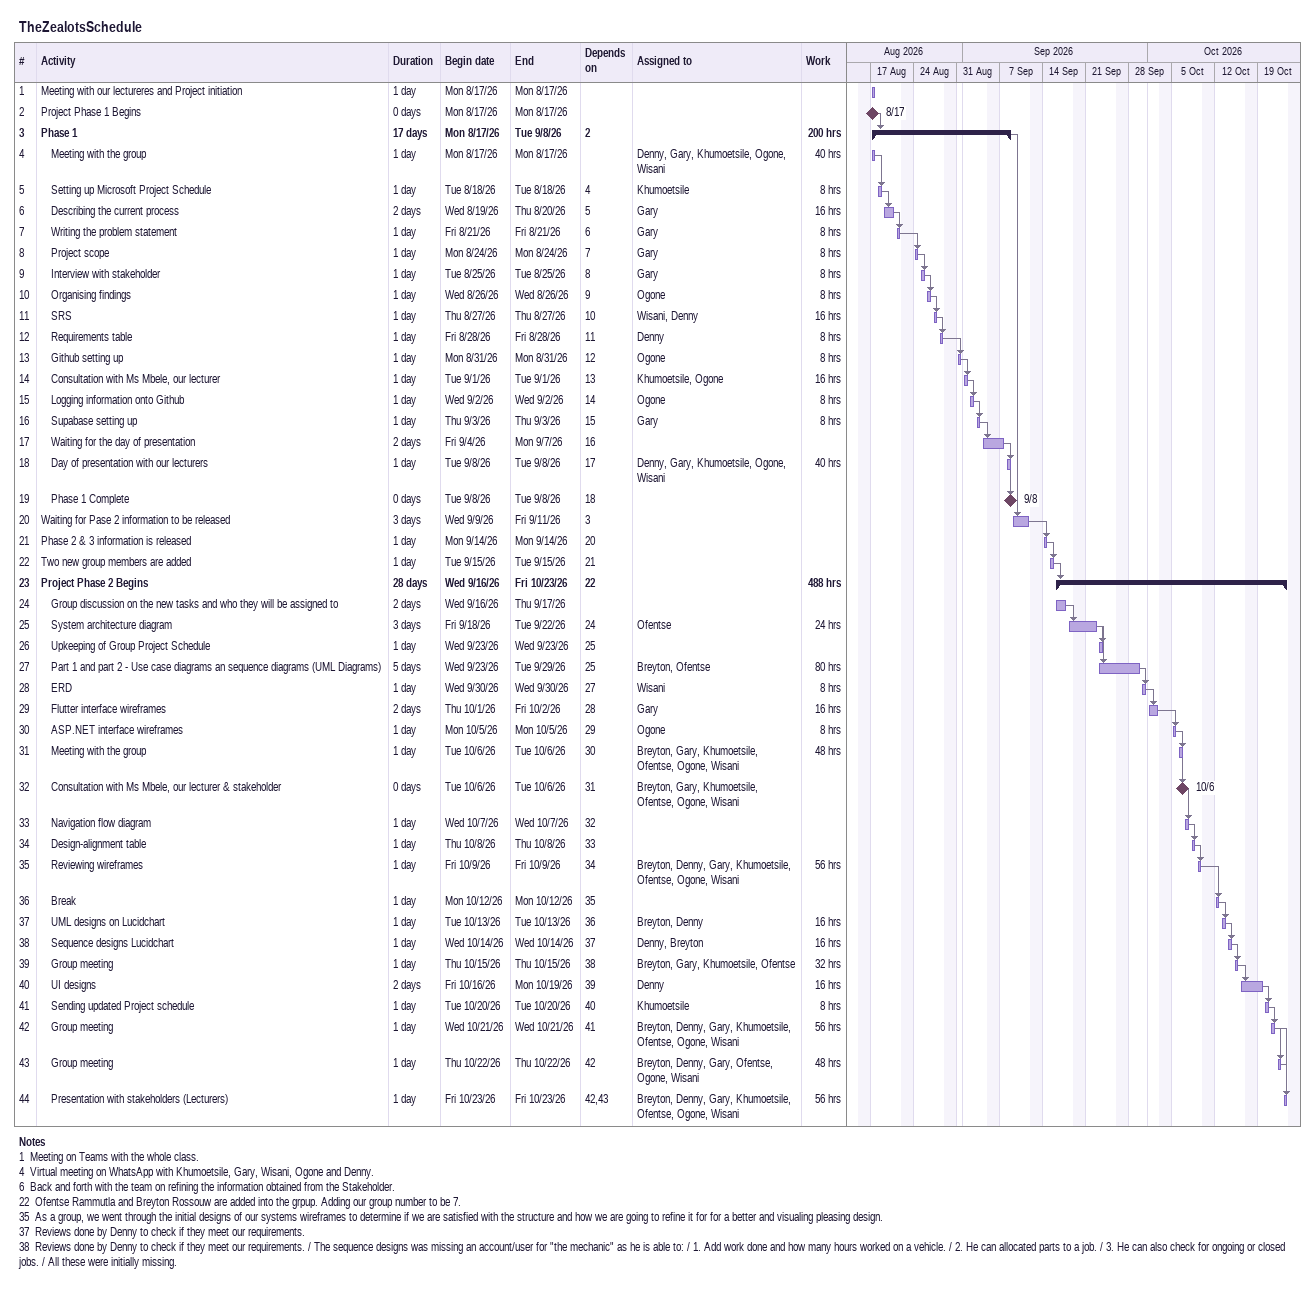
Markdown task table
TheZealotsSchedule

| ID | Level | Task | Duration | Start | Finish | Predecessors | Resources | Work (h) |
|---|---|---|---|---|---|---|---|---|
| 1 | 1 | Meeting with our lectureres and Project initiation | 1d | 2026-08-17 | 2026-08-17 |  |  |  |
| 2 | 1 | Project Phase 1 Begins | 0d | 2026-08-17 | 2026-08-17 |  |  |  |
| 3 | 1 | **Phase 1** | 17d | 2026-08-17 | 2026-09-08 | 2 |  | 200 |
| 4 | 2 | Meeting with the group | 1d | 2026-08-17 | 2026-08-17 |  | Denny, Gary, Khumoetsile, Ogone, Wisani | 40 |
| 5 | 2 | Setting up Microsoft Project Schedule | 1d | 2026-08-18 | 2026-08-18 | 4 | Khumoetsile | 8 |
| 6 | 2 | Describing the current process | 2d | 2026-08-19 | 2026-08-20 | 5 | Gary | 16 |
| 7 | 2 | Writing the problem statement | 1d | 2026-08-21 | 2026-08-21 | 6 | Gary | 8 |
| 8 | 2 | Project scope | 1d | 2026-08-24 | 2026-08-24 | 7 | Gary | 8 |
| 9 | 2 | Interview with stakeholder | 1d | 2026-08-25 | 2026-08-25 | 8 | Gary | 8 |
| 10 | 2 | Organising findings | 1d | 2026-08-26 | 2026-08-26 | 9 | Ogone | 8 |
| 11 | 2 | SRS | 1d | 2026-08-27 | 2026-08-27 | 10 | Wisani, Denny | 16 |
| 12 | 2 | Requirements table | 1d | 2026-08-28 | 2026-08-28 | 11 | Denny | 8 |
| 13 | 2 | Github setting up | 1d | 2026-08-31 | 2026-08-31 | 12 | Ogone | 8 |
| 14 | 2 | Consultation with Ms Mbele, our lecturer | 1d | 2026-09-01 | 2026-09-01 | 13 | Khumoetsile, Ogone | 16 |
| 15 | 2 | Logging information onto Github | 1d | 2026-09-02 | 2026-09-02 | 14 | Ogone | 8 |
| 16 | 2 | Supabase setting up | 1d | 2026-09-03 | 2026-09-03 | 15 | Gary | 8 |
| 17 | 2 | Waiting for the day of presentation | 2d | 2026-09-04 | 2026-09-07 | 16 |  |  |
| 18 | 2 | Day of presentation with our lecturers | 1d | 2026-09-08 | 2026-09-08 | 17 | Denny, Gary, Khumoetsile, Ogone, Wisani | 40 |
| 19 | 2 | Phase 1 Complete | 0d | 2026-09-08 | 2026-09-08 | 18 |  |  |
| 20 | 1 | Waiting for Pase 2 information to be released | 3d | 2026-09-09 | 2026-09-11 | 3 |  |  |
| 21 | 1 | Phase 2 & 3 information is released | 1d | 2026-09-14 | 2026-09-14 | 20 |  |  |
| 22 | 1 | Two new group members are added | 1d | 2026-09-15 | 2026-09-15 | 21 |  |  |
| 23 | 1 | **Project Phase 2 Begins** | 28d | 2026-09-16 | 2026-10-23 | 22 |  | 488 |
| 24 | 2 | Group discussion on the new tasks and who they will be assigned to | 2d | 2026-09-16 | 2026-09-17 |  |  |  |
| 25 | 2 | System architecture diagram | 3d | 2026-09-18 | 2026-09-22 | 24 | Ofentse | 24 |
| 26 | 2 | Upkeeping of Group Project Schedule | 1d | 2026-09-23 | 2026-09-23 | 25 |  |  |
| 27 | 2 | Part 1 and part 2 - Use case diagrams an sequence diagrams (UML Diagrams) | 5d | 2026-09-23 | 2026-09-29 | 25 | Breyton, Ofentse | 80 |
| 28 | 2 | ERD | 1d | 2026-09-30 | 2026-09-30 | 27 | Wisani | 8 |
| 29 | 2 | Flutter interface wireframes | 2d | 2026-10-01 | 2026-10-02 | 28 | Gary | 16 |
| 30 | 2 | ASP.NET interface wireframes | 1d | 2026-10-05 | 2026-10-05 | 29 | Ogone | 8 |
| 31 | 2 | Meeting with the group | 1d | 2026-10-06 | 2026-10-06 | 30 | Breyton, Gary, Khumoetsile, Ofentse, Ogone, Wisani | 48 |
| 32 | 2 | Consultation with Ms Mbele, our lecturer & stakeholder | 0d | 2026-10-06 | 2026-10-06 | 31 | Breyton, Gary, Khumoetsile, Ofentse, Ogone, Wisani |  |
| 33 | 2 | Navigation flow diagram | 1d | 2026-10-07 | 2026-10-07 | 32 |  |  |
| 34 | 2 | Design-alignment table | 1d | 2026-10-08 | 2026-10-08 | 33 |  |  |
| 35 | 2 | Reviewing wireframes | 1d | 2026-10-09 | 2026-10-09 | 34 | Breyton, Denny, Gary, Khumoetsile, Ofentse, Ogone, Wisani | 56 |
| 36 | 2 | Break | 1d | 2026-10-12 | 2026-10-12 | 35 |  |  |
| 37 | 2 | UML designs on Lucidchart | 1d | 2026-10-13 | 2026-10-13 | 36 | Breyton, Denny | 16 |
| 38 | 2 | Sequence designs Lucidchart | 1d | 2026-10-14 | 2026-10-14 | 37 | Denny, Breyton | 16 |
| 39 | 2 | Group meeting | 1d | 2026-10-15 | 2026-10-15 | 38 | Breyton, Gary, Khumoetsile, Ofentse | 32 |
| 40 | 2 | UI designs | 2d | 2026-10-16 | 2026-10-19 | 39 | Denny | 16 |
| 41 | 2 | Sending updated Project schedule | 1d | 2026-10-20 | 2026-10-20 | 40 | Khumoetsile | 8 |
| 42 | 2 | Group meeting | 1d | 2026-10-21 | 2026-10-21 | 41 | Breyton, Denny, Gary, Khumoetsile, Ofentse, Ogone, Wisani | 56 |
| 43 | 2 | Group meeting | 1d | 2026-10-22 | 2026-10-22 | 42 | Breyton, Denny, Gary, Ofentse, Ogone, Wisani | 48 |
| 44 | 2 | Presentation with stakeholders (Lecturers) | 1d | 2026-10-23 | 2026-10-23 | 42, 43 | Breyton, Denny, Gary, Khumoetsile, Ofentse, Ogone, Wisani | 56 |

Notes
- 1: Meeting on Teams with the whole class.
- 4: Virtual meeting on WhatsApp with Khumoetsile, Gary, Wisani, Ogone and Denny.
- 6: Back and forth with the team on refining the information obtained from the Stakeholder.
- 22: Ofentse Rammutla and Breyton Rossouw are added into the grpup. Adding our group number to be 7.
- 35: As a group, we went through the initial designs of our systems wireframes to determine if we are satisfied with the structure and how we are going to refine it for for a better and visualing pleasing design.
- 37: Reviews done by Denny to check if they meet our requirements.
- 38: Reviews done by Denny to check if they meet our requirements. / The sequence designs was missing an account/user for "the mechanic" as he is able to: / 1. Add work done and how many hours worked on a vehicle. / 2. He can allocated parts to a job. / 3. He can also check for ongoing or closed jobs. / All these were initially missing.
